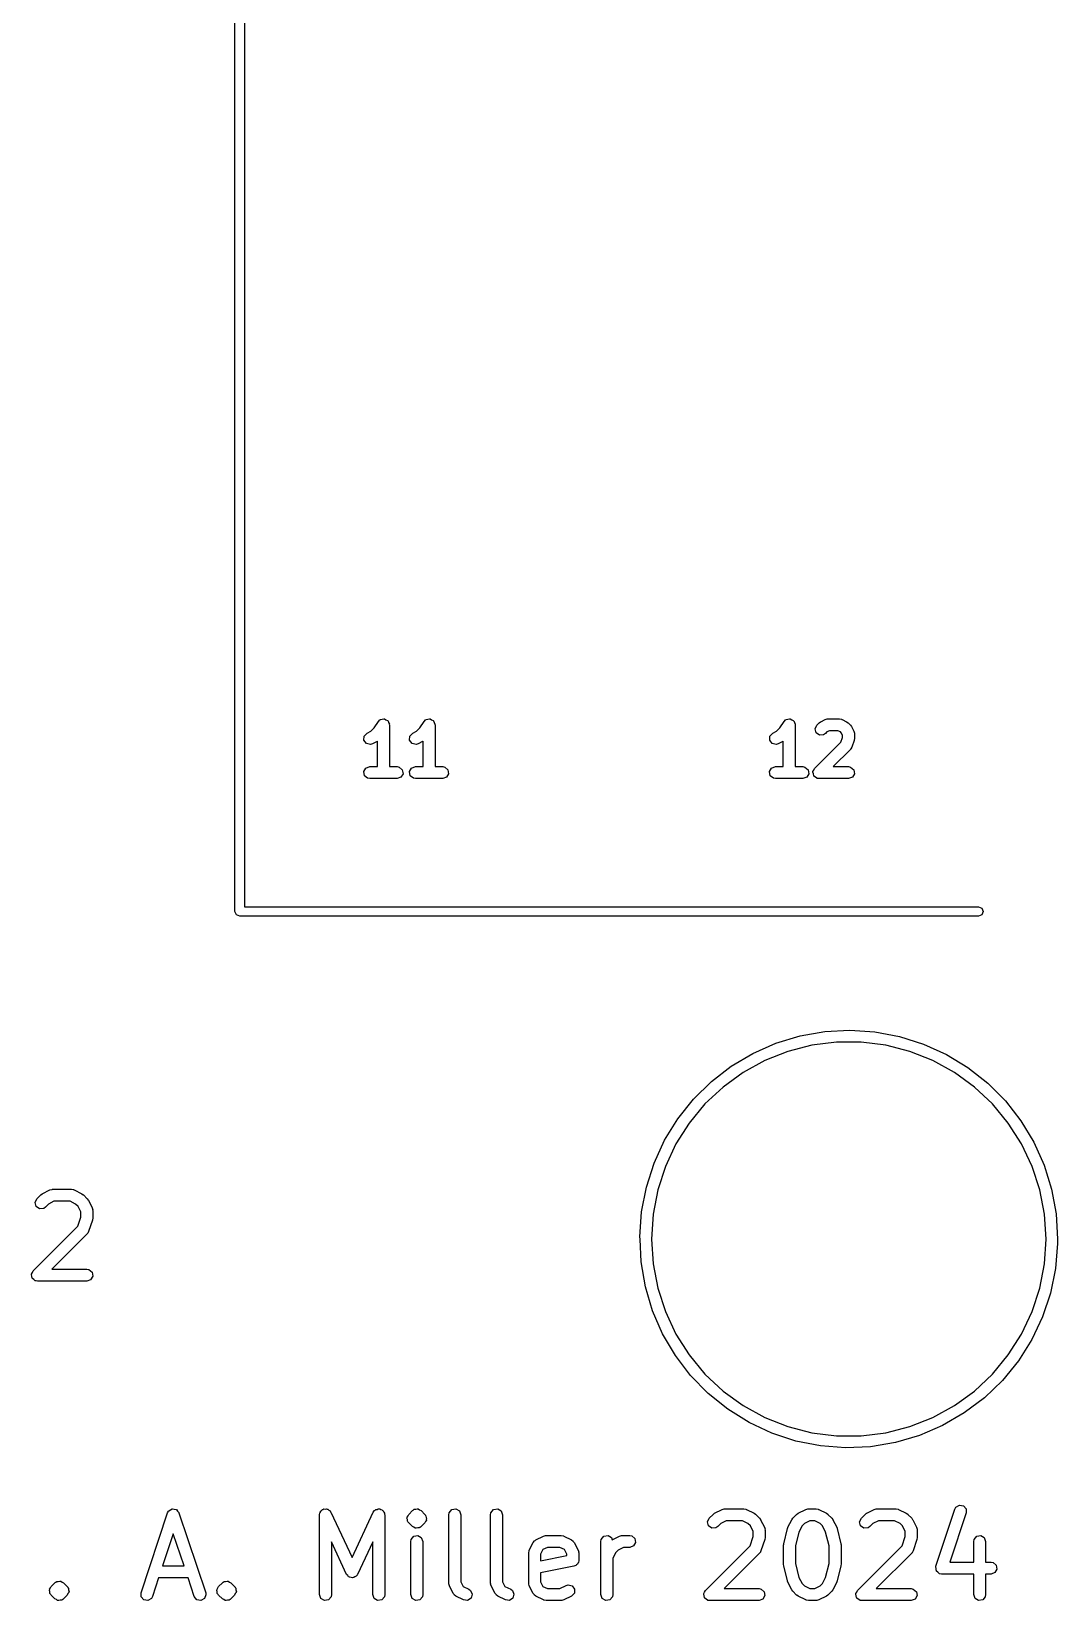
# Model space of a CAD drawing. Extents: x 29 to 171, y -120 to -80.
# Drawn here: x 134.77 to 147.62, y -119.53 to -99.88 of the extents above; entities that cross this region are included whole.
import ezdxf

# ---------------------------------------------------------------- set-up
doc = ezdxf.new("R2010")
doc.units = 0
doc.layers.add('BLACK', color=7, linetype='CONTINUOUS')

msp = doc.modelspace()

# ---------------------------------------------------------------- linework, layer by layer
at = {"layer": 'BLACK', "linetype": 'CONTINUOUS'}
for p, q in [((137.315, -110.9), (137.315, -89.1)), ((137.435, -89.16), (137.435, -110.84)), ((139.016, -108.643), (139.059, -108.599)), ((139.059, -108.599), (139.112, -108.52)), ((139.112, -108.52), (139.13, -108.501)), ((139.13, -108.501), (139.134, -108.5)), ((139.134, -108.5), (139.137, -108.496)), ((139.137, -108.496), (139.158, -108.493)), ((139.158, -108.493), (139.179, -108.487)), ((139.179, -108.487), (139.183, -108.488)), ((139.183, -108.488), (139.187, -108.488)), ((139.187, -108.488), (139.206, -108.498)), ((139.206, -108.498), (139.226, -108.507)), ((139.226, -108.507), (139.228, -108.511)), ((139.228, -108.511), (139.232, -108.513)), ((139.232, -108.513), (139.239, -108.534)), ((139.239, -108.534), (139.249, -108.553)), ((139.249, -108.553), (139.248, -108.557)), ((139.248, -108.557), (139.249, -108.561)), ((139.249, -108.561), (139.249, -109.086)), ((139.587, -108.643), (139.63, -108.599)), ((139.63, -108.599), (139.683, -108.52)), ((139.683, -108.52), (139.701, -108.501)), ((139.701, -108.501), (139.705, -108.5)), ((139.705, -108.5), (139.708, -108.496)), ((139.708, -108.496), (139.73, -108.493)), ((139.73, -108.493), (139.751, -108.487)), ((139.751, -108.487), (139.754, -108.488)), ((139.754, -108.488), (139.759, -108.488)), ((139.759, -108.488), (139.778, -108.498)), ((139.778, -108.498), (139.798, -108.507)), ((139.798, -108.507), (139.799, -108.511)), ((139.799, -108.511), (139.803, -108.513)), ((139.803, -108.513), (139.811, -108.534)), ((139.811, -108.534), (139.82, -108.553)), ((139.82, -108.553), (139.819, -108.557)), ((139.819, -108.557), (139.821, -108.561)), ((139.821, -108.561), (139.821, -109.086)), ((144.096, -108.643), (144.139, -108.599)), ((144.139, -108.599), (144.192, -108.52)), ((144.192, -108.52), (144.21, -108.501)), ((144.21, -108.501), (144.214, -108.5)), ((144.214, -108.5), (144.217, -108.496)), ((144.217, -108.496), (144.238, -108.493)), ((144.238, -108.493), (144.259, -108.487)), ((144.259, -108.487), (144.263, -108.488)), ((144.263, -108.488), (144.267, -108.488)), ((144.267, -108.488), (144.286, -108.498)), ((144.286, -108.498), (144.306, -108.507)), ((144.306, -108.507), (144.308, -108.511)), ((144.308, -108.511), (144.312, -108.513)), ((144.312, -108.513), (144.319, -108.534)), ((144.319, -108.534), (144.329, -108.553)), ((144.329, -108.553), (144.328, -108.557)), ((144.328, -108.557), (144.329, -108.561)), ((144.329, -108.561), (144.329, -109.086)), ((144.58, -108.612), (144.601, -108.566)), ((144.593, -108.662), (144.58, -108.612)), ((144.601, -108.566), (144.63, -108.537)), ((144.63, -108.537), (144.648, -108.524)), ((144.648, -108.524), (144.649, -108.523)), ((144.649, -108.523), (144.706, -108.494)), ((144.706, -108.494), (144.731, -108.487)), ((144.758, -108.636), (144.727, -108.652)), ((144.731, -108.487), (144.736, -108.488)), ((144.736, -108.488), (144.74, -108.486)), ((144.74, -108.486), (144.883, -108.486)), ((144.865, -108.636), (144.758, -108.636)), ((144.896, -108.652), (144.865, -108.636)), ((144.883, -108.486), (144.909, -108.491)), ((144.909, -108.491), (144.912, -108.494)), ((144.912, -108.494), (144.916, -108.494)), ((144.916, -108.494), (144.974, -108.523)), ((144.974, -108.523), (144.992, -108.536)), ((144.992, -108.536), (144.993, -108.537)), ((144.993, -108.537), (145.022, -108.566)), ((145.022, -108.566), (145.034, -108.584)), ((145.034, -108.584), (145.036, -108.585)), ((145.036, -108.585), (145.064, -108.642)), ((145.064, -108.642), (145.072, -108.667)), ((138.931, -108.754), (138.934, -108.703)), ((138.962, -108.795), (138.931, -108.754)), ((138.934, -108.703), (138.969, -108.666)), ((139.011, -108.807), (138.962, -108.795)), ((138.969, -108.666), (139.016, -108.643)), ((139.036, -108.8), (139.011, -108.807)), ((139.094, -108.771), (139.036, -108.8)), ((139.095, -108.77), (139.094, -108.771)), ((139.099, -108.767), (139.095, -108.77)), ((139.099, -109.086), (139.099, -108.767)), ((139.502, -108.754), (139.505, -108.703)), ((139.533, -108.795), (139.502, -108.754)), ((139.505, -108.703), (139.541, -108.666)), ((139.583, -108.807), (139.533, -108.795)), ((139.541, -108.666), (139.587, -108.643)), ((139.608, -108.8), (139.583, -108.807)), ((139.665, -108.771), (139.608, -108.8)), ((139.666, -108.77), (139.665, -108.771)), ((139.671, -108.767), (139.666, -108.77)), ((139.671, -109.086), (139.671, -108.767)), ((144.011, -108.754), (144.014, -108.703)), ((144.042, -108.795), (144.011, -108.754)), ((144.014, -108.703), (144.049, -108.666)), ((144.091, -108.807), (144.042, -108.795)), ((144.049, -108.666), (144.096, -108.643)), ((144.116, -108.8), (144.091, -108.807)), ((144.174, -108.771), (144.116, -108.8)), ((144.175, -108.77), (144.174, -108.771)), ((144.179, -108.767), (144.175, -108.77)), ((144.179, -109.086), (144.179, -108.767)), ((144.573, -109.108), (144.903, -108.778)), ((144.635, -108.691), (144.593, -108.662)), ((144.686, -108.687), (144.635, -108.691)), ((144.707, -108.672), (144.686, -108.687)), ((144.727, -108.652), (144.707, -108.672)), ((144.907, -108.663), (144.896, -108.652)), ((144.903, -108.778), (144.922, -108.721)), ((144.922, -108.693), (144.907, -108.663)), ((144.922, -108.721), (144.922, -108.693)), ((145.068, -108.757), (145.04, -108.842)), ((145.072, -108.733), (145.068, -108.755)), ((145.068, -108.755), (145.068, -108.757)), ((145.072, -108.667), (145.071, -108.672)), ((145.071, -108.672), (145.072, -108.676)), ((145.072, -108.676), (145.072, -108.733)), ((145.022, -108.872), (144.807, -109.086)), ((145.023, -108.868), (145.022, -108.872)), ((145.027, -108.865), (145.023, -108.868)), ((145.04, -108.842), (145.027, -108.865)), ((138.929, -109.148), (138.955, -109.104)), ((138.938, -109.199), (138.929, -109.148)), ((138.977, -109.232), (138.938, -109.199)), ((138.955, -109.104), (139.003, -109.086)), ((139.003, -109.236), (138.977, -109.232)), ((139.003, -109.086), (139.099, -109.086)), ((139.249, -109.086), (139.346, -109.086)), ((139.346, -109.086), (139.371, -109.091)), ((139.394, -109.219), (139.346, -109.236)), ((139.371, -109.091), (139.411, -109.124)), ((139.42, -109.174), (139.394, -109.219)), ((139.411, -109.124), (139.42, -109.174)), ((139.5, -109.148), (139.526, -109.104)), ((139.509, -109.199), (139.5, -109.148)), ((139.549, -109.232), (139.509, -109.199)), ((139.526, -109.104), (139.574, -109.086)), ((139.574, -109.236), (139.549, -109.232)), ((139.574, -109.086), (139.671, -109.086)), ((139.821, -109.086), (139.917, -109.086)), ((139.917, -109.086), (139.943, -109.091)), ((139.965, -109.219), (139.917, -109.236)), ((139.943, -109.091), (139.982, -109.124)), ((139.991, -109.174), (139.965, -109.219)), ((139.982, -109.124), (139.991, -109.174)), ((144.009, -109.148), (144.035, -109.104)), ((144.018, -109.199), (144.009, -109.148)), ((144.057, -109.232), (144.018, -109.199)), ((144.035, -109.104), (144.083, -109.086)), ((144.083, -109.236), (144.057, -109.232)), ((144.083, -109.086), (144.179, -109.086)), ((144.329, -109.086), (144.426, -109.086)), ((144.426, -109.086), (144.451, -109.091)), ((144.474, -109.219), (144.426, -109.236)), ((144.451, -109.091), (144.491, -109.124)), ((144.5, -109.174), (144.474, -109.219)), ((144.491, -109.124), (144.5, -109.174)), ((144.551, -109.155), (144.552, -109.152)), ((144.557, -109.177), (144.551, -109.155)), ((144.552, -109.148), (144.563, -109.129)), ((144.552, -109.152), (144.552, -109.148)), ((144.561, -109.199), (144.557, -109.177)), ((144.563, -109.201), (144.561, -109.199)), ((144.563, -109.129), (144.573, -109.108)), ((144.564, -109.204), (144.563, -109.201)), ((144.583, -109.217), (144.564, -109.204)), ((144.6, -109.232), (144.583, -109.217)), ((144.605, -109.233), (144.6, -109.232)), ((144.807, -109.086), (144.997, -109.086)), ((144.997, -109.086), (145.023, -109.091)), ((145.045, -109.219), (144.997, -109.236)), ((145.023, -109.091), (145.062, -109.124)), ((145.071, -109.174), (145.045, -109.219)), ((145.062, -109.124), (145.071, -109.174)), ((139.346, -109.236), (139.003, -109.236)), ((139.917, -109.236), (139.574, -109.236)), ((144.426, -109.236), (144.083, -109.236)), ((144.606, -109.234), (144.605, -109.233)), ((144.61, -109.234), (144.606, -109.234)), ((144.626, -109.236), (144.61, -109.234)), ((144.997, -109.236), (144.626, -109.236)), ((137.333, -110.942), (137.315, -110.9)), ((137.375, -110.96), (137.333, -110.942)), ((146.625, -110.96), (137.375, -110.96)), ((137.435, -110.84), (146.625, -110.84)), ((146.625, -110.84), (146.667, -110.858)), ((146.667, -110.942), (146.625, -110.96)), ((146.667, -110.858), (146.685, -110.9)), ((146.685, -110.9), (146.667, -110.942)), ((143.801, -112.676), (144.088, -112.549)), ((144.088, -112.549), (144.39, -112.457)), ((144.39, -112.457), (144.699, -112.402)), ((144.845, -112.535), (144.537, -112.574)), ((144.699, -112.402), (145.014, -112.385)), ((145.155, -112.535), (144.845, -112.535)), ((145.014, -112.385), (145.328, -112.406)), ((145.463, -112.574), (145.155, -112.535)), ((145.328, -112.406), (145.637, -112.464)), ((145.637, -112.464), (145.937, -112.559)), ((145.937, -112.559), (146.224, -112.689)), ((143.53, -112.837), (143.801, -112.676)), ((143.948, -112.765), (143.677, -112.915)), ((144.237, -112.651), (143.948, -112.765)), ((144.537, -112.574), (144.237, -112.651)), ((145.763, -112.651), (145.463, -112.574)), ((146.052, -112.765), (145.763, -112.651)), ((146.323, -112.915), (146.052, -112.765)), ((146.224, -112.689), (146.492, -112.853)), ((143.281, -113.029), (143.53, -112.837)), ((143.677, -112.915), (143.426, -113.097)), ((146.574, -113.097), (146.323, -112.915)), ((146.492, -112.853), (146.74, -113.048)), ((143.057, -113.25), (143.281, -113.029)), ((143.426, -113.097), (143.2, -113.309)), ((146.8, -113.309), (146.574, -113.097)), ((146.74, -113.048), (146.962, -113.271)), ((142.861, -113.496), (143.057, -113.25)), ((143.2, -113.309), (143.002, -113.548)), ((146.998, -113.548), (146.8, -113.309)), ((146.962, -113.271), (147.155, -113.519)), ((142.695, -113.764), (142.861, -113.496)), ((143.002, -113.548), (142.836, -113.81)), ((147.164, -113.81), (146.998, -113.548)), ((147.155, -113.519), (147.317, -113.788)), ((142.564, -114.05), (142.695, -113.764)), ((142.836, -113.81), (142.704, -114.091)), ((147.296, -114.091), (147.164, -113.81)), ((147.317, -113.788), (147.446, -114.076)), ((142.467, -114.35), (142.564, -114.05)), ((142.704, -114.091), (142.608, -114.386)), ((147.392, -114.386), (147.296, -114.091)), ((147.446, -114.076), (147.54, -114.376)), ((134.815, -114.541), (134.836, -114.495)), ((134.836, -114.495), (134.884, -114.447)), ((134.884, -114.447), (134.902, -114.434)), ((134.902, -114.434), (134.904, -114.433)), ((134.904, -114.433), (134.999, -114.385)), ((135.05, -114.527), (134.981, -114.562)), ((134.999, -114.385), (135.024, -114.378)), ((135.024, -114.378), (135.028, -114.379)), ((135.028, -114.379), (135.032, -114.377)), ((135.032, -114.377), (135.27, -114.377)), ((135.253, -114.527), (135.05, -114.527)), ((135.321, -114.562), (135.253, -114.527)), ((135.27, -114.377), (135.296, -114.382)), ((135.296, -114.382), (135.299, -114.385)), ((135.299, -114.385), (135.304, -114.385)), ((135.304, -114.385), (135.399, -114.433)), ((135.399, -114.433), (135.417, -114.446)), ((135.417, -114.446), (135.419, -114.447)), ((135.419, -114.447), (135.466, -114.495)), ((135.466, -114.495), (135.479, -114.513)), ((135.479, -114.513), (135.48, -114.514)), ((135.48, -114.514), (135.528, -114.609)), ((142.407, -114.659), (142.467, -114.35)), ((142.608, -114.386), (142.55, -114.69)), ((147.45, -114.69), (147.392, -114.386)), ((147.54, -114.376), (147.596, -114.686)), ((134.828, -114.591), (134.815, -114.541)), ((134.87, -114.62), (134.828, -114.591)), ((134.921, -114.616), (134.87, -114.62)), ((134.942, -114.601), (134.921, -114.616)), ((134.981, -114.562), (134.942, -114.601)), ((135.352, -114.592), (135.321, -114.562)), ((135.348, -114.84), (135.386, -114.726)), ((135.386, -114.661), (135.352, -114.592)), ((135.386, -114.726), (135.386, -114.661)), ((135.528, -114.609), (135.535, -114.634)), ((135.535, -114.634), (135.534, -114.639)), ((135.534, -114.639), (135.536, -114.643)), ((135.536, -114.643), (135.536, -114.738)), ((142.385, -114.973), (142.407, -114.659)), ((142.55, -114.69), (142.53, -115)), ((147.47, -115), (147.45, -114.69)), ((147.596, -114.686), (147.615, -115)), ((134.789, -115.399), (135.348, -114.84)), ((135.472, -114.928), (135.468, -114.93)), ((135.484, -114.905), (135.472, -114.928)), ((135.532, -114.762), (135.484, -114.905)), ((135.536, -114.738), (135.532, -114.76)), ((135.532, -114.76), (135.532, -114.762)), ((135.466, -114.934), (135.023, -115.377)), ((135.468, -114.93), (135.466, -114.934)), ((142.387, -115), (142.385, -114.973)), ((142.401, -115.287), (142.387, -115)), ((142.53, -115), (142.55, -115.31)), ((147.45, -115.31), (147.47, -115)), ((147.614, -115.055), (147.589, -115.368)), ((147.615, -115), (147.614, -115.055)), ((142.454, -115.597), (142.401, -115.287)), ((142.55, -115.31), (142.608, -115.614)), ((147.392, -115.614), (147.45, -115.31)), ((134.767, -115.446), (134.769, -115.443)), ((134.773, -115.468), (134.767, -115.446)), ((134.768, -115.439), (134.779, -115.42)), ((134.769, -115.443), (134.768, -115.439)), ((134.777, -115.49), (134.773, -115.468)), ((134.779, -115.492), (134.777, -115.49)), ((134.779, -115.42), (134.789, -115.399)), ((134.78, -115.495), (134.779, -115.492)), ((134.799, -115.508), (134.78, -115.495)), ((134.816, -115.523), (134.799, -115.508)), ((135.023, -115.377), (135.461, -115.377)), ((135.461, -115.377), (135.487, -115.382)), ((135.509, -115.51), (135.461, -115.527)), ((135.487, -115.382), (135.526, -115.415)), ((135.535, -115.465), (135.509, -115.51)), ((135.526, -115.415), (135.535, -115.465)), ((147.589, -115.368), (147.526, -115.677)), ((134.821, -115.524), (134.816, -115.523)), ((134.822, -115.525), (134.821, -115.524)), ((134.826, -115.525), (134.822, -115.525)), ((134.842, -115.527), (134.826, -115.525)), ((135.461, -115.527), (134.842, -115.527)), ((142.544, -115.899), (142.454, -115.597)), ((142.608, -115.614), (142.704, -115.909)), ((147.296, -115.909), (147.392, -115.614)), ((147.526, -115.677), (147.426, -115.975)), ((142.67, -116.187), (142.544, -115.899)), ((142.704, -115.909), (142.836, -116.19)), ((147.164, -116.19), (147.296, -115.909)), ((147.426, -115.975), (147.292, -116.26)), ((142.83, -116.459), (142.67, -116.187)), ((142.836, -116.19), (143.002, -116.452)), ((146.998, -116.452), (147.164, -116.19)), ((147.292, -116.26), (147.124, -116.526)), ((143.02, -116.709), (142.83, -116.459)), ((143.002, -116.452), (143.2, -116.691)), ((146.8, -116.691), (146.998, -116.452)), ((143.2, -116.691), (143.426, -116.903)), ((146.574, -116.903), (146.8, -116.691)), ((147.124, -116.526), (146.925, -116.77)), ((143.24, -116.934), (143.02, -116.709)), ((146.925, -116.77), (146.698, -116.988)), ((143.485, -117.132), (143.24, -116.934)), ((143.426, -116.903), (143.677, -117.085)), ((143.677, -117.085), (143.948, -117.235)), ((146.052, -117.235), (146.323, -117.085)), ((146.323, -117.085), (146.574, -116.903)), ((146.698, -116.988), (146.447, -117.178)), ((143.752, -117.298), (143.485, -117.132)), ((143.948, -117.235), (144.237, -117.349)), ((145.763, -117.349), (146.052, -117.235)), ((146.447, -117.178), (146.175, -117.336)), ((144.037, -117.431), (143.752, -117.298)), ((144.336, -117.529), (144.037, -117.431)), ((144.237, -117.349), (144.537, -117.426)), ((144.537, -117.426), (144.845, -117.465)), ((144.845, -117.465), (145.155, -117.465)), ((145.155, -117.465), (145.463, -117.426)), ((145.463, -117.426), (145.763, -117.349)), ((145.886, -117.46), (145.584, -117.549)), ((146.175, -117.336), (145.886, -117.46)), ((144.645, -117.591), (144.336, -117.529)), ((144.959, -117.615), (144.645, -117.591)), ((145.273, -117.601), (144.959, -117.615)), ((145.584, -117.549), (145.273, -117.601)), ((136.14, -119.429), (136.473, -118.429)), ((136.473, -118.429), (136.485, -118.406)), ((136.485, -118.406), (136.487, -118.405)), ((136.487, -118.405), (136.488, -118.403)), ((136.488, -118.403), (136.509, -118.391)), ((136.509, -118.391), (136.529, -118.379)), ((136.529, -118.379), (136.531, -118.379)), ((136.531, -118.379), (136.533, -118.378)), ((136.533, -118.378), (136.556, -118.383)), ((136.556, -118.383), (136.58, -118.386)), ((136.58, -118.386), (136.581, -118.388)), ((136.581, -118.388), (136.583, -118.388)), ((136.583, -118.388), (136.598, -118.407)), ((136.598, -118.407), (136.614, -118.425)), ((136.614, -118.425), (136.614, -118.427)), ((136.614, -118.427), (136.615, -118.429)), ((136.615, -118.429), (136.949, -119.429)), ((138.374, -118.452), (138.378, -118.427)), ((138.374, -119.452), (138.374, -118.452)), ((138.378, -118.427), (138.385, -118.419)), ((138.385, -118.419), (138.387, -118.409)), ((138.387, -118.409), (138.401, -118.4)), ((138.401, -118.4), (138.411, -118.387)), ((138.411, -118.387), (138.421, -118.386)), ((138.421, -118.386), (138.429, -118.38)), ((138.429, -118.38), (138.446, -118.381)), ((138.446, -118.381), (138.462, -118.379)), ((138.462, -118.379), (138.471, -118.384)), ((138.471, -118.384), (138.48, -118.384)), ((138.48, -118.384), (138.492, -118.396)), ((138.492, -118.396), (138.506, -118.404)), ((138.506, -118.404), (138.51, -118.414)), ((138.51, -118.414), (138.517, -118.421)), ((138.517, -118.421), (138.782, -118.989)), ((138.782, -118.989), (139.048, -118.421)), ((139.048, -118.421), (139.062, -118.399)), ((139.062, -118.399), (139.072, -118.395)), ((139.072, -118.395), (139.078, -118.387)), ((139.078, -118.387), (139.094, -118.385)), ((139.094, -118.385), (139.109, -118.378)), ((139.109, -118.378), (139.119, -118.38)), ((139.119, -118.38), (139.129, -118.379)), ((139.129, -118.379), (139.143, -118.387)), ((139.143, -118.387), (139.159, -118.391)), ((139.159, -118.391), (139.164, -118.399)), ((139.164, -118.399), (139.173, -118.404)), ((139.173, -118.404), (139.179, -118.42)), ((139.179, -118.42), (139.188, -118.433)), ((139.188, -118.433), (139.187, -118.443)), ((139.187, -118.443), (139.19, -118.452)), ((139.19, -118.452), (139.19, -119.452)), ((139.472, -118.481), (139.483, -118.465)), ((139.483, -118.465), (139.491, -118.447)), ((139.491, -118.447), (139.539, -118.399)), ((139.539, -118.399), (139.547, -118.394)), ((139.547, -118.394), (139.549, -118.391)), ((139.549, -118.391), (139.552, -118.39)), ((139.552, -118.39), (139.554, -118.387)), ((139.552, -118.39), (139.552, -118.39)), ((139.554, -118.387), (139.556, -118.387)), ((139.556, -118.387), (139.56, -118.384)), ((139.56, -118.384), (139.579, -118.383)), ((139.579, -118.383), (139.598, -118.378)), ((139.598, -118.378), (139.601, -118.379)), ((139.601, -118.379), (139.605, -118.379)), ((139.605, -118.379), (139.608, -118.38)), ((139.608, -118.38), (139.611, -118.38)), ((139.611, -118.38), (139.627, -118.391)), ((139.627, -118.391), (139.645, -118.399)), ((139.645, -118.399), (139.692, -118.447)), ((139.692, -118.447), (139.698, -118.455)), ((139.698, -118.455), (139.701, -118.457)), ((139.701, -118.457), (139.702, -118.46)), ((139.702, -118.46), (139.707, -118.468)), ((139.993, -118.452), (139.997, -118.427)), ((139.993, -119.31), (139.993, -118.452)), ((139.997, -118.427), (140.03, -118.387)), ((140.03, -118.387), (140.081, -118.379)), ((140.081, -118.379), (140.125, -118.404)), ((140.125, -118.404), (140.143, -118.452)), ((140.143, -118.452), (140.143, -119.292)), ((140.517, -118.452), (140.521, -118.427)), ((140.517, -119.31), (140.517, -118.452)), ((140.521, -118.427), (140.554, -118.387)), ((140.554, -118.387), (140.605, -118.379)), ((140.605, -118.379), (140.649, -118.404)), ((140.649, -118.404), (140.667, -118.452)), ((140.667, -118.452), (140.667, -119.292)), ((143.253, -118.495), (143.301, -118.447)), ((143.301, -118.447), (143.319, -118.434)), ((143.319, -118.434), (143.32, -118.433)), ((143.32, -118.433), (143.415, -118.385)), ((143.415, -118.385), (143.44, -118.378)), ((143.44, -118.378), (143.445, -118.379)), ((143.445, -118.379), (143.449, -118.377)), ((143.449, -118.377), (143.687, -118.377)), ((143.687, -118.377), (143.713, -118.382)), ((143.713, -118.382), (143.716, -118.385)), ((143.716, -118.385), (143.72, -118.385)), ((143.72, -118.385), (143.816, -118.433)), ((143.816, -118.433), (143.834, -118.446)), ((143.834, -118.446), (143.835, -118.447)), ((143.835, -118.447), (143.883, -118.495)), ((144.301, -118.495), (144.348, -118.447)), ((144.348, -118.447), (144.367, -118.434)), ((144.367, -118.434), (144.368, -118.433)), ((144.368, -118.433), (144.463, -118.385)), ((144.463, -118.385), (144.488, -118.378)), ((144.488, -118.378), (144.492, -118.379)), ((144.492, -118.379), (144.496, -118.377)), ((144.496, -118.377), (144.592, -118.377)), ((144.592, -118.377), (144.617, -118.382)), ((144.617, -118.382), (144.621, -118.385)), ((144.621, -118.385), (144.625, -118.385)), ((144.625, -118.385), (144.72, -118.433)), ((144.72, -118.433), (144.738, -118.446)), ((144.738, -118.446), (144.74, -118.447)), ((144.74, -118.447), (144.788, -118.495)), ((145.158, -118.495), (145.205, -118.447)), ((145.205, -118.447), (145.224, -118.434)), ((145.224, -118.434), (145.225, -118.433)), ((145.225, -118.433), (145.32, -118.385)), ((145.32, -118.385), (145.345, -118.378)), ((145.345, -118.378), (145.349, -118.379)), ((145.349, -118.379), (145.354, -118.377)), ((145.354, -118.377), (145.592, -118.377)), ((145.592, -118.377), (145.617, -118.382)), ((145.617, -118.382), (145.621, -118.385)), ((145.621, -118.385), (145.625, -118.385)), ((145.625, -118.385), (145.72, -118.433)), ((145.72, -118.433), (145.738, -118.446)), ((145.738, -118.446), (145.74, -118.447)), ((145.74, -118.447), (145.788, -118.495)), ((146.092, -119.095), (146.33, -118.381)), ((146.472, -118.428), (146.267, -119.044)), ((146.33, -118.381), (146.342, -118.358)), ((146.342, -118.358), (146.386, -118.331)), ((146.386, -118.331), (146.437, -118.339)), ((146.437, -118.339), (146.471, -118.377)), ((146.471, -118.377), (146.472, -118.428)), ((139.469, -118.493), (139.472, -118.487)), ((139.474, -118.512), (139.469, -118.493)), ((139.472, -118.487), (139.472, -118.481)), ((139.476, -118.532), (139.474, -118.512)), ((139.482, -118.54), (139.476, -118.532)), ((139.483, -118.543), (139.482, -118.54)), ((139.485, -118.545), (139.483, -118.543)), ((139.491, -118.553), (139.485, -118.545)), ((139.539, -118.601), (139.491, -118.553)), ((139.556, -118.609), (139.539, -118.601)), ((139.572, -118.62), (139.556, -118.609)), ((139.576, -118.62), (139.572, -118.62)), ((139.579, -118.621), (139.576, -118.62)), ((139.582, -118.621), (139.579, -118.621)), ((139.585, -118.622), (139.582, -118.621)), ((139.604, -118.617), (139.585, -118.622)), ((139.623, -118.616), (139.604, -118.617)), ((139.627, -118.613), (139.623, -118.616)), ((139.629, -118.613), (139.627, -118.613)), ((139.631, -118.61), (139.629, -118.613)), ((139.635, -118.609), (139.631, -118.61)), ((139.631, -118.61), (139.631, -118.61)), ((139.637, -118.606), (139.635, -118.609)), ((139.645, -118.601), (139.637, -118.606)), ((139.692, -118.553), (139.645, -118.601)), ((139.701, -118.535), (139.692, -118.553)), ((139.712, -118.519), (139.701, -118.535)), ((139.707, -118.468), (139.709, -118.488)), ((139.709, -118.488), (139.714, -118.507)), ((139.714, -118.507), (139.711, -118.513)), ((139.711, -118.513), (139.712, -118.519)), ((143.231, -118.541), (143.253, -118.495)), ((143.245, -118.591), (143.231, -118.541)), ((143.287, -118.62), (143.245, -118.591)), ((143.338, -118.616), (143.287, -118.62)), ((143.359, -118.601), (143.338, -118.616)), ((143.398, -118.562), (143.359, -118.601)), ((143.467, -118.527), (143.398, -118.562)), ((143.669, -118.527), (143.467, -118.527)), ((143.738, -118.562), (143.669, -118.527)), ((143.768, -118.592), (143.738, -118.562)), ((143.802, -118.661), (143.768, -118.592)), ((143.802, -118.726), (143.802, -118.661)), ((143.883, -118.495), (143.896, -118.513)), ((143.896, -118.513), (143.897, -118.514)), ((143.897, -118.514), (143.944, -118.609)), ((143.944, -118.609), (143.952, -118.634)), ((143.952, -118.634), (143.951, -118.639)), ((143.951, -118.639), (143.952, -118.643)), ((143.952, -118.643), (143.952, -118.738)), ((144.186, -118.815), (144.233, -118.625)), ((144.233, -118.625), (144.238, -118.613)), ((144.238, -118.613), (144.239, -118.609)), ((144.239, -118.609), (144.286, -118.514)), ((144.286, -118.514), (144.3, -118.496)), ((144.3, -118.496), (144.301, -118.495)), ((144.415, -118.592), (144.377, -118.669)), ((144.446, -118.562), (144.415, -118.592)), ((144.514, -118.527), (144.446, -118.562)), ((144.574, -118.527), (144.514, -118.527)), ((144.642, -118.562), (144.574, -118.527)), ((144.673, -118.592), (144.642, -118.562)), ((144.711, -118.669), (144.673, -118.592)), ((144.788, -118.495), (144.8, -118.513)), ((144.8, -118.513), (144.802, -118.514)), ((144.802, -118.514), (144.849, -118.609)), ((144.849, -118.609), (144.853, -118.622)), ((144.853, -118.622), (144.855, -118.625)), ((144.855, -118.625), (144.903, -118.815)), ((145.136, -118.541), (145.158, -118.495)), ((145.149, -118.591), (145.136, -118.541)), ((145.191, -118.62), (145.149, -118.591)), ((145.242, -118.616), (145.191, -118.62)), ((145.264, -118.601), (145.242, -118.616)), ((145.303, -118.562), (145.264, -118.601)), ((145.371, -118.527), (145.303, -118.562)), ((145.574, -118.527), (145.371, -118.527)), ((145.642, -118.562), (145.574, -118.527)), ((145.673, -118.592), (145.642, -118.562)), ((145.707, -118.661), (145.673, -118.592)), ((145.707, -118.726), (145.707, -118.661)), ((145.788, -118.495), (145.8, -118.513)), ((145.8, -118.513), (145.802, -118.514)), ((145.802, -118.514), (145.849, -118.609)), ((145.849, -118.609), (145.857, -118.634)), ((145.857, -118.634), (145.856, -118.639)), ((145.856, -118.639), (145.857, -118.643)), ((145.857, -118.643), (145.857, -118.738)), ((136.544, -118.69), (136.41, -119.092)), ((136.678, -119.092), (136.544, -118.69)), ((138.714, -119.198), (138.524, -118.79)), ((138.524, -118.79), (138.524, -119.452)), ((139.04, -118.79), (138.85, -119.198)), ((139.04, -119.452), (139.04, -118.79)), ((139.517, -118.786), (139.521, -118.76)), ((139.517, -119.452), (139.517, -118.786)), ((139.521, -118.76), (139.554, -118.721)), ((139.554, -118.721), (139.605, -118.712)), ((139.605, -118.712), (139.649, -118.738)), ((139.649, -118.738), (139.667, -118.786)), ((139.667, -118.786), (139.667, -119.452)), ((141.001, -118.895), (141.048, -118.8)), ((141.048, -118.8), (141.064, -118.779)), ((141.064, -118.779), (141.074, -118.774)), ((141.074, -118.774), (141.082, -118.766)), ((141.082, -118.766), (141.177, -118.719)), ((141.177, -118.719), (141.202, -118.711)), ((141.202, -118.711), (141.207, -118.712)), ((141.207, -118.712), (141.211, -118.711)), ((141.211, -118.711), (141.401, -118.711)), ((141.401, -118.711), (141.427, -118.715)), ((141.427, -118.715), (141.43, -118.718)), ((141.43, -118.718), (141.435, -118.719)), ((141.435, -118.719), (141.53, -118.766)), ((141.53, -118.766), (141.551, -118.782)), ((141.551, -118.782), (141.555, -118.792)), ((141.555, -118.792), (141.564, -118.8)), ((141.564, -118.8), (141.611, -118.895)), ((141.898, -118.786), (141.902, -118.76)), ((141.898, -119.452), (141.898, -118.786)), ((141.902, -118.76), (141.935, -118.721)), ((141.935, -118.721), (141.986, -118.712)), ((141.986, -118.712), (142.03, -118.738)), ((142.03, -118.738), (142.04, -118.764)), ((142.04, -118.764), (142.13, -118.719)), ((142.13, -118.719), (142.155, -118.711)), ((142.155, -118.711), (142.159, -118.712)), ((142.159, -118.712), (142.163, -118.711)), ((142.163, -118.711), (142.258, -118.711)), ((142.258, -118.711), (142.284, -118.715)), ((142.307, -118.843), (142.258, -118.861)), ((142.284, -118.715), (142.323, -118.748)), ((142.332, -118.799), (142.307, -118.843)), ((142.323, -118.748), (142.332, -118.799)), ((143.205, -119.399), (143.764, -118.84)), ((143.764, -118.84), (143.802, -118.726)), ((143.949, -118.762), (143.901, -118.905)), ((143.952, -118.738), (143.948, -118.76)), ((143.948, -118.76), (143.949, -118.762)), ((144.183, -118.833), (144.186, -118.819)), ((144.183, -119.071), (144.183, -118.833)), ((144.186, -118.819), (144.186, -118.815)), ((144.377, -118.669), (144.333, -118.843)), ((144.333, -118.843), (144.333, -119.062)), ((144.755, -118.843), (144.711, -118.669)), ((144.755, -119.062), (144.755, -118.843)), ((144.903, -118.815), (144.904, -118.83)), ((144.904, -118.83), (144.905, -118.833)), ((144.905, -118.833), (144.905, -119.071)), ((145.11, -119.399), (145.669, -118.84)), ((145.669, -118.84), (145.707, -118.726)), ((145.853, -118.762), (145.806, -118.905)), ((145.857, -118.738), (145.853, -118.76)), ((145.853, -118.76), (145.853, -118.762)), ((146.564, -118.786), (146.569, -118.76)), ((146.564, -119.044), (146.564, -118.786)), ((146.569, -118.76), (146.602, -118.721)), ((146.602, -118.721), (146.652, -118.712)), ((146.652, -118.712), (146.697, -118.738)), ((146.697, -118.738), (146.714, -118.786)), ((146.714, -118.786), (146.714, -119.044)), ((140.993, -118.929), (140.997, -118.903)), ((140.993, -119.31), (140.993, -118.929)), ((140.997, -118.903), (141, -118.899)), ((141, -118.899), (141.001, -118.895)), ((141.171, -118.889), (141.143, -118.946)), ((141.143, -118.946), (141.143, -119.028)), ((141.143, -119.028), (141.469, -118.962)), ((141.228, -118.861), (141.171, -118.889)), ((141.383, -118.861), (141.228, -118.861)), ((141.441, -118.889), (141.383, -118.861)), ((141.469, -118.946), (141.441, -118.889)), ((141.469, -118.962), (141.469, -118.946)), ((141.615, -119.049), (141.607, -119.059)), ((141.611, -118.895), (141.619, -118.92)), ((141.619, -119.024), (141.615, -119.049)), ((141.619, -118.92), (141.618, -118.924)), ((141.618, -118.924), (141.619, -118.929)), ((141.619, -118.929), (141.619, -119.024)), ((142.082, -118.925), (142.048, -118.994)), ((142.048, -118.994), (142.048, -119.452)), ((142.112, -118.895), (142.082, -118.925)), ((142.181, -118.861), (142.112, -118.895)), ((142.258, -118.861), (142.181, -118.861)), ((143.883, -118.934), (143.439, -119.377)), ((143.885, -118.93), (143.883, -118.934)), ((143.889, -118.928), (143.885, -118.93)), ((143.901, -118.905), (143.889, -118.928)), ((145.788, -118.934), (145.344, -119.377)), ((145.789, -118.93), (145.788, -118.934)), ((145.793, -118.928), (145.789, -118.93)), ((145.806, -118.905), (145.793, -118.928)), ((146.267, -119.044), (146.564, -119.044)), ((146.714, -119.044), (146.782, -119.044)), ((146.782, -119.044), (146.808, -119.049)), ((146.808, -119.049), (146.847, -119.082)), ((136.36, -119.242), (136.282, -119.476)), ((136.728, -119.242), (136.36, -119.242)), ((136.41, -119.092), (136.678, -119.092)), ((136.806, -119.476), (136.728, -119.242)), ((138.728, -119.212), (138.714, -119.198)), ((138.739, -119.228), (138.728, -119.212)), ((138.746, -119.23), (138.739, -119.228)), ((138.75, -119.235), (138.746, -119.23)), ((138.77, -119.236), (138.75, -119.235)), ((138.789, -119.241), (138.77, -119.236)), ((138.795, -119.239), (138.789, -119.241)), ((138.802, -119.239), (138.795, -119.239)), ((138.818, -119.228), (138.802, -119.239)), ((138.835, -119.22), (138.818, -119.228)), ((138.841, -119.212), (138.835, -119.22)), ((138.844, -119.21), (138.841, -119.212)), ((138.85, -119.198), (138.844, -119.206)), ((138.844, -119.206), (138.844, -119.21)), ((141.559, -119.097), (141.143, -119.181)), ((141.143, -119.181), (141.143, -119.292)), ((141.569, -119.091), (141.559, -119.097)), ((141.582, -119.089), (141.569, -119.091)), ((141.591, -119.078), (141.582, -119.089)), ((141.603, -119.071), (141.591, -119.078)), ((141.607, -119.059), (141.603, -119.071)), ((144.185, -119.075), (144.183, -119.071)), ((144.186, -119.09), (144.185, -119.075)), ((144.233, -119.28), (144.186, -119.09)), ((144.333, -119.062), (144.377, -119.236)), ((144.377, -119.236), (144.415, -119.313)), ((144.673, -119.313), (144.711, -119.236)), ((144.711, -119.236), (144.755, -119.062)), ((144.903, -119.09), (144.855, -119.28)), ((144.905, -119.071), (144.902, -119.086)), ((144.902, -119.086), (144.903, -119.09)), ((146.089, -119.106), (146.092, -119.101)), ((146.093, -119.126), (146.089, -119.106)), ((146.092, -119.101), (146.092, -119.095)), ((146.093, -119.147), (146.093, -119.126)), ((146.097, -119.151), (146.093, -119.147)), ((146.098, -119.157), (146.097, -119.151)), ((146.114, -119.17), (146.098, -119.157)), ((146.127, -119.185), (146.114, -119.17)), ((146.133, -119.186), (146.127, -119.185)), ((146.137, -119.19), (146.133, -119.186)), ((146.163, -119.194), (146.137, -119.19)), ((146.564, -119.194), (146.163, -119.194)), ((146.564, -119.452), (146.564, -119.194)), ((146.782, -119.194), (146.714, -119.194)), ((146.714, -119.194), (146.714, -119.452)), ((146.83, -119.176), (146.782, -119.194)), ((146.856, -119.132), (146.83, -119.176)), ((146.847, -119.082), (146.856, -119.132)), ((134.993, -119.398), (134.996, -119.392)), ((134.998, -119.417), (134.993, -119.398)), ((134.995, -119.385), (135.007, -119.369)), ((134.996, -119.392), (134.995, -119.385)), ((135, -119.436), (134.998, -119.417)), ((135.006, -119.445), (135, -119.436)), ((135.006, -119.448), (135.006, -119.445)), ((135.009, -119.45), (135.006, -119.448)), ((135.007, -119.369), (135.015, -119.352)), ((135.015, -119.352), (135.062, -119.304)), ((135.062, -119.304), (135.071, -119.298)), ((135.071, -119.298), (135.072, -119.296)), ((135.072, -119.296), (135.076, -119.295)), ((135.076, -119.295), (135.078, -119.292)), ((135.076, -119.295), (135.076, -119.295)), ((135.078, -119.292), (135.08, -119.292)), ((135.08, -119.292), (135.084, -119.289)), ((135.084, -119.289), (135.103, -119.287)), ((135.103, -119.287), (135.122, -119.282)), ((135.122, -119.282), (135.125, -119.284)), ((135.125, -119.284), (135.129, -119.283)), ((135.129, -119.283), (135.131, -119.285)), ((135.131, -119.285), (135.135, -119.285)), ((135.135, -119.285), (135.151, -119.296)), ((135.151, -119.296), (135.169, -119.304)), ((135.169, -119.304), (135.216, -119.352)), ((135.216, -119.352), (135.222, -119.36)), ((135.224, -119.44), (135.216, -119.458)), ((135.222, -119.36), (135.225, -119.362)), ((135.236, -119.424), (135.224, -119.44)), ((135.225, -119.362), (135.225, -119.365)), ((135.225, -119.365), (135.231, -119.373)), ((135.231, -119.373), (135.233, -119.392)), ((135.233, -119.392), (135.238, -119.411)), ((135.238, -119.411), (135.235, -119.417)), ((135.235, -119.417), (135.236, -119.424)), ((136.141, -119.48), (136.14, -119.429)), ((136.949, -119.429), (136.952, -119.454)), ((137.088, -119.398), (137.091, -119.392)), ((137.093, -119.417), (137.088, -119.398)), ((137.091, -119.385), (137.102, -119.369)), ((137.091, -119.392), (137.091, -119.385)), ((137.095, -119.436), (137.093, -119.417)), ((137.101, -119.445), (137.095, -119.436)), ((137.102, -119.448), (137.101, -119.445)), ((137.102, -119.369), (137.11, -119.352)), ((137.104, -119.45), (137.102, -119.448)), ((137.11, -119.352), (137.158, -119.304)), ((137.158, -119.304), (137.166, -119.298)), ((137.166, -119.298), (137.168, -119.296)), ((137.168, -119.296), (137.171, -119.295)), ((137.171, -119.295), (137.173, -119.292)), ((137.171, -119.295), (137.171, -119.295)), ((137.173, -119.292), (137.175, -119.292)), ((137.175, -119.292), (137.179, -119.289)), ((137.179, -119.289), (137.198, -119.287)), ((137.198, -119.287), (137.217, -119.282)), ((137.217, -119.282), (137.22, -119.284)), ((137.22, -119.284), (137.224, -119.283)), ((137.224, -119.283), (137.227, -119.285)), ((137.227, -119.285), (137.23, -119.285)), ((137.23, -119.285), (137.246, -119.296)), ((137.246, -119.296), (137.264, -119.304)), ((137.264, -119.304), (137.311, -119.352)), ((137.311, -119.352), (137.317, -119.36)), ((137.32, -119.44), (137.311, -119.458)), ((137.317, -119.36), (137.32, -119.362)), ((137.32, -119.362), (137.321, -119.365)), ((137.331, -119.424), (137.32, -119.44)), ((137.321, -119.365), (137.326, -119.373)), ((137.326, -119.373), (137.328, -119.392)), ((137.328, -119.392), (137.333, -119.411)), ((137.333, -119.411), (137.33, -119.417)), ((137.33, -119.417), (137.331, -119.424)), ((139.994, -119.314), (139.993, -119.31)), ((139.993, -119.318), (139.994, -119.314)), ((140.001, -119.343), (139.993, -119.318)), ((140.048, -119.438), (140.001, -119.343)), ((140.057, -119.446), (140.048, -119.438)), ((140.061, -119.456), (140.057, -119.446)), ((140.143, -119.292), (140.171, -119.349)), ((140.171, -119.349), (140.244, -119.385)), ((140.244, -119.385), (140.265, -119.401)), ((140.265, -119.401), (140.286, -119.448)), ((140.286, -119.448), (140.271, -119.497)), ((140.518, -119.314), (140.517, -119.31)), ((140.517, -119.318), (140.518, -119.314)), ((140.525, -119.343), (140.517, -119.318)), ((140.572, -119.438), (140.525, -119.343)), ((140.58, -119.446), (140.572, -119.438)), ((140.585, -119.456), (140.58, -119.446)), ((140.667, -119.292), (140.695, -119.349)), ((140.695, -119.349), (140.768, -119.385)), ((140.768, -119.385), (140.789, -119.401)), ((140.789, -119.401), (140.809, -119.448)), ((140.809, -119.448), (140.795, -119.497)), ((140.994, -119.314), (140.993, -119.31)), ((140.993, -119.318), (140.994, -119.314)), ((141.001, -119.343), (140.993, -119.318)), ((141.048, -119.438), (141.001, -119.343)), ((141.057, -119.446), (141.048, -119.438)), ((141.061, -119.456), (141.057, -119.446)), ((141.143, -119.292), (141.171, -119.349)), ((141.171, -119.349), (141.228, -119.377)), ((141.228, -119.377), (141.383, -119.377)), ((141.383, -119.377), (141.463, -119.338)), ((141.463, -119.338), (141.488, -119.33)), ((141.488, -119.33), (141.538, -119.342)), ((141.565, -119.435), (141.53, -119.472)), ((141.538, -119.342), (141.568, -119.383)), ((141.568, -119.383), (141.565, -119.435)), ((143.184, -119.439), (143.196, -119.42)), ((143.185, -119.443), (143.184, -119.439)), ((143.184, -119.446), (143.185, -119.443)), ((143.189, -119.468), (143.184, -119.446)), ((143.196, -119.42), (143.205, -119.399)), ((143.439, -119.377), (143.877, -119.377)), ((143.877, -119.377), (143.903, -119.382)), ((143.903, -119.382), (143.942, -119.415)), ((143.942, -119.415), (143.951, -119.465)), ((144.235, -119.283), (144.233, -119.28)), ((144.239, -119.295), (144.235, -119.283)), ((144.286, -119.391), (144.239, -119.295)), ((144.288, -119.392), (144.286, -119.391)), ((144.301, -119.41), (144.288, -119.392)), ((144.348, -119.458), (144.301, -119.41)), ((144.415, -119.313), (144.446, -119.343)), ((144.446, -119.343), (144.514, -119.377)), ((144.514, -119.377), (144.574, -119.377)), ((144.574, -119.377), (144.642, -119.343)), ((144.642, -119.343), (144.673, -119.313)), ((144.788, -119.41), (144.74, -119.458)), ((144.802, -119.391), (144.788, -119.409)), ((144.788, -119.409), (144.788, -119.41)), ((144.849, -119.295), (144.802, -119.391)), ((144.85, -119.292), (144.849, -119.295)), ((144.855, -119.28), (144.85, -119.292)), ((145.088, -119.446), (145.09, -119.443)), ((145.094, -119.468), (145.088, -119.446)), ((145.089, -119.439), (145.101, -119.42)), ((145.09, -119.443), (145.089, -119.439)), ((145.101, -119.42), (145.11, -119.399)), ((145.344, -119.377), (145.782, -119.377)), ((145.782, -119.377), (145.808, -119.382)), ((145.808, -119.382), (145.847, -119.415)), ((145.847, -119.415), (145.856, -119.465)), ((135.015, -119.458), (135.009, -119.45)), ((135.062, -119.505), (135.015, -119.458)), ((135.08, -119.514), (135.062, -119.505)), ((135.096, -119.525), (135.08, -119.514)), ((135.099, -119.525), (135.096, -119.525)), ((135.102, -119.526), (135.099, -119.525)), ((135.106, -119.526), (135.102, -119.526)), ((135.109, -119.527), (135.106, -119.526)), ((135.128, -119.522), (135.109, -119.527)), ((135.147, -119.52), (135.128, -119.522)), ((135.151, -119.518), (135.147, -119.52)), ((135.153, -119.517), (135.151, -119.518)), ((135.155, -119.515), (135.153, -119.517)), ((135.158, -119.514), (135.155, -119.515)), ((135.155, -119.515), (135.155, -119.515)), ((135.16, -119.511), (135.158, -119.514)), ((135.169, -119.505), (135.16, -119.511)), ((135.216, -119.458), (135.169, -119.505)), ((136.175, -119.518), (136.141, -119.48)), ((136.226, -119.526), (136.175, -119.518)), ((136.269, -119.499), (136.226, -119.526)), ((136.282, -119.476), (136.269, -119.499)), ((136.838, -119.516), (136.806, -119.476)), ((136.888, -119.527), (136.838, -119.516)), ((136.933, -119.502), (136.888, -119.527)), ((136.952, -119.454), (136.933, -119.502)), ((137.11, -119.458), (137.104, -119.45)), ((137.158, -119.505), (137.11, -119.458)), ((137.175, -119.514), (137.158, -119.505)), ((137.191, -119.525), (137.175, -119.514)), ((137.195, -119.525), (137.191, -119.525)), ((137.198, -119.526), (137.195, -119.525)), ((137.201, -119.526), (137.198, -119.526)), ((137.204, -119.527), (137.201, -119.526)), ((137.223, -119.522), (137.204, -119.527)), ((137.242, -119.52), (137.223, -119.522)), ((137.246, -119.518), (137.242, -119.52)), ((137.248, -119.517), (137.246, -119.518)), ((137.25, -119.515), (137.248, -119.517)), ((137.251, -119.515), (137.25, -119.515)), ((137.254, -119.514), (137.251, -119.515)), ((137.256, -119.511), (137.254, -119.514)), ((137.264, -119.505), (137.256, -119.511)), ((137.311, -119.458), (137.264, -119.505)), ((138.391, -119.501), (138.374, -119.452)), ((138.436, -119.526), (138.391, -119.501)), ((138.486, -119.517), (138.436, -119.526)), ((138.519, -119.478), (138.486, -119.517)), ((138.524, -119.452), (138.519, -119.478)), ((139.058, -119.501), (139.04, -119.452)), ((139.102, -119.526), (139.058, -119.501)), ((139.153, -119.517), (139.102, -119.526)), ((139.186, -119.478), (139.153, -119.517)), ((139.19, -119.452), (139.186, -119.478)), ((139.534, -119.501), (139.517, -119.452)), ((139.579, -119.526), (139.534, -119.501)), ((139.629, -119.517), (139.579, -119.526)), ((139.662, -119.478), (139.629, -119.517)), ((139.667, -119.452), (139.662, -119.478)), ((140.082, -119.472), (140.061, -119.456)), ((140.177, -119.519), (140.082, -119.472)), ((140.228, -119.525), (140.177, -119.519)), ((140.271, -119.497), (140.228, -119.525)), ((140.606, -119.472), (140.585, -119.456)), ((140.701, -119.519), (140.606, -119.472)), ((140.752, -119.525), (140.701, -119.519)), ((140.795, -119.497), (140.752, -119.525)), ((141.082, -119.472), (141.061, -119.456)), ((141.177, -119.519), (141.082, -119.472)), ((141.182, -119.52), (141.177, -119.519)), ((141.185, -119.523), (141.182, -119.52)), ((141.211, -119.527), (141.185, -119.523)), ((141.401, -119.527), (141.211, -119.527)), ((141.405, -119.526), (141.401, -119.527)), ((141.41, -119.527), (141.405, -119.526)), ((141.435, -119.519), (141.41, -119.527)), ((141.53, -119.472), (141.435, -119.519)), ((141.915, -119.501), (141.898, -119.452)), ((141.96, -119.526), (141.915, -119.501)), ((142.01, -119.517), (141.96, -119.526)), ((142.043, -119.478), (142.01, -119.517)), ((142.048, -119.452), (142.043, -119.478)), ((143.193, -119.49), (143.189, -119.468)), ((143.196, -119.492), (143.193, -119.49)), ((143.197, -119.495), (143.196, -119.492)), ((143.215, -119.508), (143.197, -119.495)), ((143.233, -119.523), (143.215, -119.508)), ((143.237, -119.524), (143.233, -119.523)), ((143.239, -119.525), (143.237, -119.524)), ((143.242, -119.525), (143.239, -119.525)), ((143.258, -119.527), (143.242, -119.525)), ((143.877, -119.527), (143.258, -119.527)), ((143.926, -119.51), (143.877, -119.527)), ((143.951, -119.465), (143.926, -119.51)), ((144.35, -119.458), (144.348, -119.458)), ((144.368, -119.472), (144.35, -119.458)), ((144.463, -119.519), (144.368, -119.472)), ((144.467, -119.52), (144.463, -119.519)), ((144.471, -119.523), (144.467, -119.52)), ((144.496, -119.527), (144.471, -119.523)), ((144.592, -119.527), (144.496, -119.527)), ((144.596, -119.526), (144.592, -119.527)), ((144.6, -119.527), (144.596, -119.526)), ((144.625, -119.519), (144.6, -119.527)), ((144.72, -119.472), (144.625, -119.519)), ((144.722, -119.471), (144.72, -119.472)), ((144.74, -119.458), (144.722, -119.471)), ((145.098, -119.49), (145.094, -119.468)), ((145.101, -119.492), (145.098, -119.49)), ((145.102, -119.495), (145.101, -119.492)), ((145.12, -119.508), (145.102, -119.495)), ((145.137, -119.523), (145.12, -119.508)), ((145.142, -119.524), (145.137, -119.523)), ((145.144, -119.525), (145.142, -119.524)), ((145.147, -119.525), (145.144, -119.525)), ((145.163, -119.527), (145.147, -119.525)), ((145.782, -119.527), (145.163, -119.527)), ((145.83, -119.51), (145.782, -119.527)), ((145.856, -119.465), (145.83, -119.51)), ((146.582, -119.501), (146.564, -119.452)), ((146.626, -119.526), (146.582, -119.501)), ((146.677, -119.517), (146.626, -119.526)), ((146.71, -119.478), (146.677, -119.517)), ((146.714, -119.452), (146.71, -119.478))]:
    msp.add_line(p, q, dxfattribs=at)

doc.saveas('drawing.dxf')
